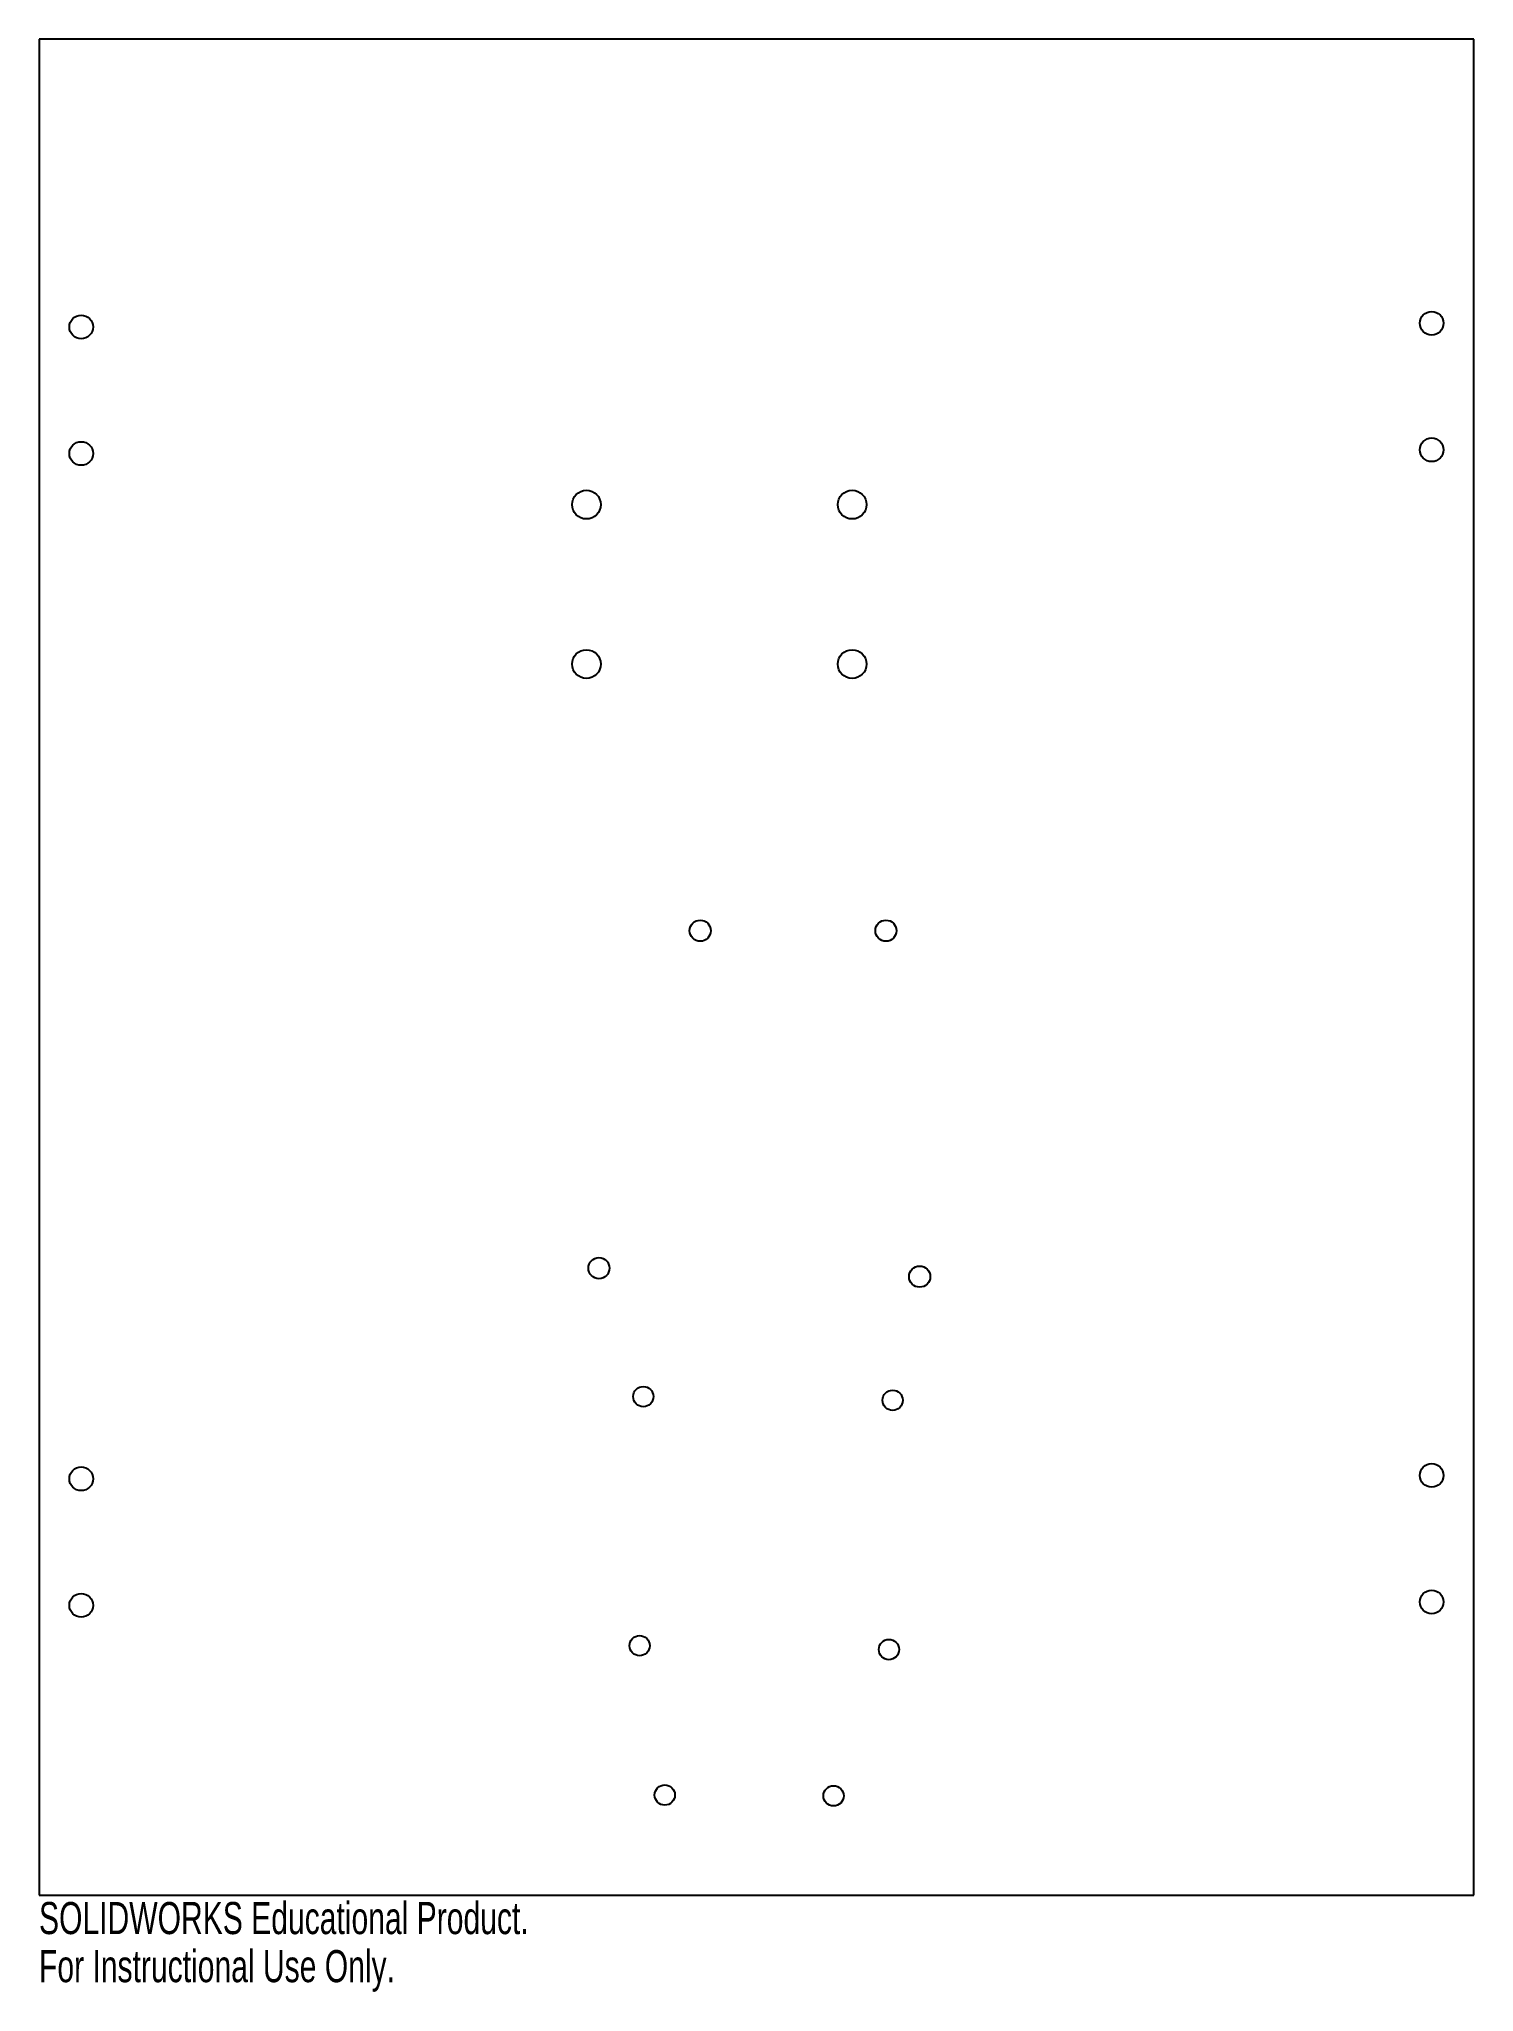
# Model space of a CAD drawing. Header units: inches. Extents: x -4.5 to 4, y -5.8 to 5.8.
import ezdxf

# ---------------------------------------------------------------- set-up
doc = ezdxf.new("R2010")
doc.units = ezdxf.units.IN
doc.header["$MEASUREMENT"] = 0
doc.styles.add('SLDTEXTSTYLE0', font='TXT', dxfattribs={"width": 0.7})

msp = doc.modelspace()

# ---------------------------------------------------------------- linework, layer by layer
at = {"color": 7, "linetype": 'Continuous', "lineweight": 25}
for p, q in [((-4.528, 5.772), (-4.528, -5.228)), ((3.972, 5.772), (-4.528, 5.772)), ((3.972, -5.228), (3.972, 5.772)), ((-4.528, -5.228), (3.972, -5.228))]:
    msp.add_line(p, q, dxfattribs=at)
for centre, radius in [((-4.278, 4.066), 0.07), ((3.722, 4.088), 0.07), ((-4.278, 3.316), 0.07), ((3.722, 3.338), 0.07), ((-1.285, 3.013), 0.085), ((0.289, 3.013), 0.085), ((-1.285, 2.068), 0.085), ((0.289, 2.068), 0.085), ((-0.611, 0.488), 0.0625), ((0.489, 0.488), 0.0625), ((-1.211, -1.512), 0.0625), ((0.689, -1.562), 0.0625), ((-0.948, -2.273), 0.06), ((0.529, -2.295), 0.06), ((-4.278, -2.76), 0.07), ((3.722, -2.74), 0.07), ((-4.278, -3.51), 0.07), ((3.722, -3.49), 0.07), ((-0.97, -3.749), 0.06), ((0.507, -3.772), 0.06), ((-0.821, -4.634), 0.06), ((0.179, -4.639), 0.06)]:
    msp.add_circle(centre, radius, dxfattribs=at)

# ---------------------------------------------------------------- texts
at = {"color": 7, "linetype": 'Continuous', "char_height": 0.1903, "attachment_point": 1, "style": 'SLDTEXTSTYLE0'}
for s, insert in [('SOLIDWORKS Educational Product.', (-4.528, -5.268)), ('For Instructional Use Only.', (-4.528, -5.553))]:
    msp.add_mtext(s, dxfattribs=dict(at, insert=insert))

doc.saveas('drawing.dxf')
